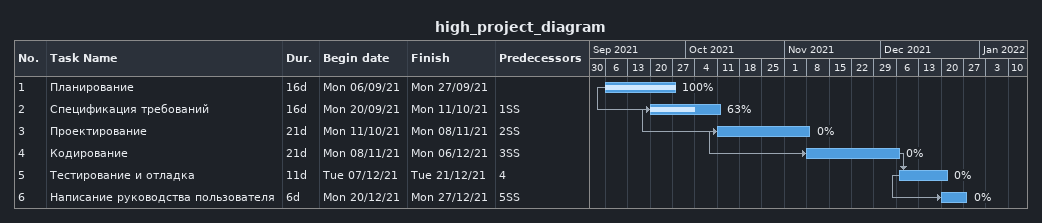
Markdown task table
high_project_diagram

| ID | Task | Duration | Start | Finish | Predecessors | % complete |
|---|---|---|---|---|---|---|
| 1 | Планирование | 16d | 2021-09-06 | 2021-09-27 |  | 100 |
| 2 | Спецификация требований | 16d | 2021-09-20 | 2021-10-11 | 1SS | 63 |
| 3 | Проектирование | 21d | 2021-10-11 | 2021-11-08 | 2SS | 0 |
| 4 | Кодирование | 21d | 2021-11-08 | 2021-12-06 | 3SS | 0 |
| 5 | Тестирование и отладка | 11d | 2021-12-07 | 2021-12-21 | 4 | 0 |
| 6 | Написание руководства пользователя | 6d | 2021-12-20 | 2021-12-27 | 5SS | 0 |
